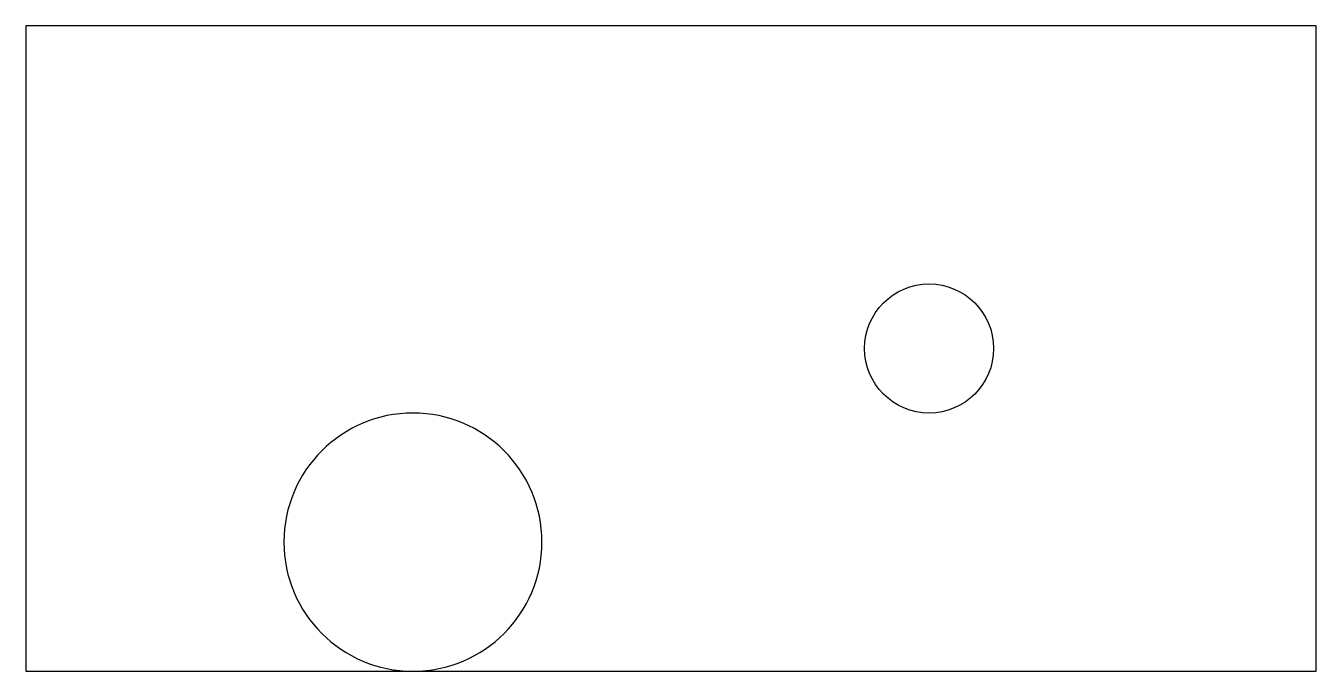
# Model space of a CAD drawing. Extents: x 1000000 to 1000100, y 2000000 to 2000050.
import ezdxf

# ---------------------------------------------------------------- set-up
doc = ezdxf.new("R2010")
doc.units = 0
doc.layers.add('Слой_кириллица', color=2, linetype='Continuous')

msp = doc.modelspace()

# ---------------------------------------------------------------- linework, layer by layer
msp.add_lwpolyline([(1000020, 2000010, 1), (1000040, 2000010, 1)], format="xyb", close=True)
at = {"color": 5}
msp.add_circle((1000070, 2000025), 5, dxfattribs=at)
at = {"layer": 'Слой_кириллица'}
msp.add_lwpolyline([(1000000, 2000000), (1000100, 2000000), (1000100, 2000050), (1000000, 2000050)], close=True, dxfattribs=at)

doc.saveas('drawing.dxf')
